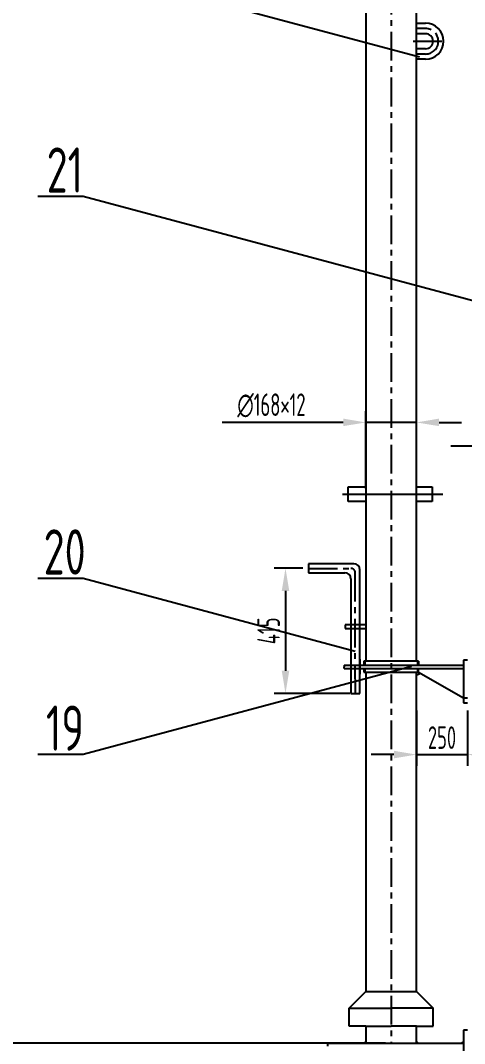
# Model space of a CAD drawing. Header units: millimetres. Extents: x -20118 to 11799, y -1891 to 39516.
# Drawn here: x -20048.7 to -19999.6, y 39301.4 to 39414.6 of the extents above; entities that cross this region are included whole.
import ezdxf

# ---------------------------------------------------------------- set-up
doc = ezdxf.new("R2010")
doc.units = ezdxf.units.MM
doc.linetypes.add('CENTER', pattern=[50.8, 31.75, -6.35, 6.35, -6.35])
for name, color, linetype in [('1', 130, 'Continuous'), ('5', 90, 'Continuous'), ('点划线', 20, 'CENTER')]:
    doc.layers.add(name, color=color, linetype=linetype)
doc.styles.get("Standard").update_dxf_attribs({"font": 'gbenor.shx', "width": 0.7, "bigfont": 'gbcbig.shx'})
doc.styles.add('表格中的文字5', font='gbenor.shx', dxfattribs={"width": 0.8, "height": 5, "bigfont": 'gbcbig.shx'})
doc.dimstyles.new('NBUT接管2', dxfattribs={"dimtxt": 2.5, "dimasz": 2.5, "dimexe": 1.25, "dimexo": 0.625, "dimtad": 1, "dimdec": 1, "dimlfac": 30, "dimtxsty": 'Standard', "dimcen": 2.5, "dimadec": 0, "dimazin": 0, "dimtfac": 1, "dimtdec": 1, "dimtmove": 0, "dimatfit": 3, "dimfxl": 1, "dimarcsym": 0})
doc.dimstyles.new('NUBT', dxfattribs={"dimtxt": 2.5, "dimasz": 2.5, "dimexe": 1.25, "dimexo": 0.625, "dimtad": 1, "dimdec": 0, "dimlfac": 30, "dimtxsty": 'Standard', "dimcen": 2.5, "dimadec": 0, "dimazin": 0, "dimtfac": 1, "dimtdec": 0, "dimtmove": 0, "dimatfit": 3, "dimfxl": 1, "dimarcsym": 0})

# ---------------------------------------------------------------- blocks, each defined once
blk = doc.blocks.new('*D86')
at = {"layer": '1', "color": 0, "lineweight": -2, "transparency": 16777216}
for p, q in [((-19983.64, 39443.14), (-20056.55, 39443.14)), ((-20055.3, 39303.98), (-20055.3, 39440.64)), ((-20008.31, 39301.48), (-20056.55, 39301.48))]:
    blk.add_line(p, q, dxfattribs=at)
at = {"layer": '1', "color": 0, "transparency": 16777216}
for points in [[(-20055.72, 39440.64), (-20054.89, 39440.64), (-20055.3, 39443.14)], [(-20055.72, 39303.98), (-20054.89, 39303.98), (-20055.3, 39301.48)]]:
    blk.add_solid(points, dxfattribs=at)
at = {"layer": 'Defpoints', "color": 0, "transparency": 16777216}
for p in [(-20055.3, 39443.14), (-19983.02, 39443.14), (-20007.69, 39301.48)]:
    blk.add_point(p, dxfattribs=at)
at = {"layer": '1', "color": 0, "transparency": 16777216, "insert": (-20057.18, 39372.31), "char_height": 2.5, "attachment_point": 5, "rotation": 90}
blk.add_mtext('4250', dxfattribs=at)
blk = doc.blocks.new('*D87')
at = {"layer": '1', "color": 0, "lineweight": -2, "transparency": 16777216}
for p, q in [((-20004.89, 39338.28), (-20004.89, 39332.17)), ((-19999.24, 39338.28), (-19999.24, 39332.17)), ((-20007.39, 39333.42), (-20009.89, 39333.42)), ((-20004.89, 39333.42), (-19999.24, 39333.42)), ((-19996.74, 39333.42), (-19994.24, 39333.42))]:
    blk.add_line(p, q, dxfattribs=at)
at = {"layer": '1', "color": 0, "transparency": 16777216}
for points in [[(-20007.39, 39333.84), (-20007.39, 39333), (-20004.89, 39333.42)], [(-19996.74, 39333.84), (-19996.74, 39333), (-19999.24, 39333.42)]]:
    blk.add_solid(points, dxfattribs=at)
at = {"layer": 'Defpoints', "color": 0, "transparency": 16777216}
for p in [(-20004.89, 39338.9), (-19999.24, 39338.9), (-19999.24, 39333.42)]:
    blk.add_point(p, dxfattribs=at)
at = {"layer": '1', "color": 0, "transparency": 16777216, "insert": (-20002.06, 39335.3), "char_height": 2.5, "attachment_point": 5}
blk.add_mtext('250', dxfattribs=at)
blk = doc.blocks.new('*D88')
at = {"layer": '1', "color": 0, "lineweight": -2, "transparency": 16777216}
for p, q in [((-20017.45, 39354.03), (-20020.64, 39354.03)), ((-20019.39, 39351.53), (-20019.39, 39342.69)), ((-20012.28, 39340.19), (-20020.64, 39340.19))]:
    blk.add_line(p, q, dxfattribs=at)
at = {"layer": '1', "color": 0, "transparency": 16777216}
for points in [[(-20019.8, 39351.53), (-20018.97, 39351.53), (-20019.39, 39354.03)], [(-20019.8, 39342.69), (-20018.97, 39342.69), (-20019.39, 39340.19)]]:
    blk.add_solid(points, dxfattribs=at)
at = {"layer": 'Defpoints', "color": 0, "transparency": 16777216}
for p in [(-20016.82, 39354.03), (-20019.39, 39340.19), (-20011.65, 39340.19)]:
    blk.add_point(p, dxfattribs=at)
at = {"layer": '1', "color": 0, "transparency": 16777216, "insert": (-20021.26, 39347.11), "char_height": 2.5, "attachment_point": 5, "rotation": 90}
blk.add_mtext('415', dxfattribs=at)
blk = doc.blocks.new('*D89')
at = {"layer": '1', "color": 0, "lineweight": -2, "transparency": 16777216}
for p, q in [((-20010.49, 39362.86), (-20010.49, 39371.42)), ((-20004.89, 39362.86), (-20004.89, 39371.42)), ((-20012.99, 39370.17), (-20026.39, 39370.17)), ((-20004.89, 39370.17), (-20010.49, 39370.17)), ((-20002.39, 39370.17), (-19999.89, 39370.17))]:
    blk.add_line(p, q, dxfattribs=at)
at = {"layer": '1', "color": 0, "transparency": 16777216}
for points in [[(-20012.99, 39370.59), (-20012.99, 39369.76), (-20010.49, 39370.17)], [(-20002.39, 39370.59), (-20002.39, 39369.76), (-20004.89, 39370.17)]]:
    blk.add_solid(points, dxfattribs=at)
at = {"layer": 'Defpoints', "color": 0, "transparency": 16777216}
for p in [(-20004.89, 39370.17), (-20010.49, 39362.24), (-20004.89, 39362.24)]:
    blk.add_point(p, dxfattribs=at)
at = {"layer": '1', "color": 0, "transparency": 16777216, "insert": (-20020.94, 39372.05), "char_height": 2.5, "attachment_point": 5}
blk.add_mtext('∅168×12', dxfattribs=at)

msp = doc.modelspace()

# ---------------------------------------------------------------- hatches: boundary and pattern name
h = msp.add_hatch(color=1)
h.dxf.hatch_style = 1
h.paths.add_polyline_path([(-20010.4859, 39301.6778), (-20010.4859, 39301.4778), (-20010.6859, 39301.4779)])
h = msp.add_hatch(color=1)
h.dxf.hatch_style = 1
h.paths.add_polyline_path([(-20004.8859, 39301.6778), (-20004.8859, 39301.4778), (-20004.6859, 39301.4779)])
h = msp.add_hatch(color=1)
h.dxf.hatch_style = 1
h.paths.add_polyline_path([(-19999.686, 39301.678), (-19999.886, 39301.478), (-19999.686, 39301.478)])

# ---------------------------------------------------------------- linework, layer by layer
for p, q in [((-20010.4859, 39421.2776), (-20010.4859, 39343.767)), ((-20004.8859, 39343.767), (-20004.8859, 39415.6776)), ((-20004.8859, 39412.3442), (-20004.8859, 39414.3442)), ((-20004.8859, 39414.3442), (-20003.8859, 39414.3442)), ((-20003.8859, 39413.1776), (-20004.8859, 39413.1776)), ((-20003.8859, 39411.5109), (-20004.8859, 39411.5109)), ((-20003.8859, 39410.3442), (-20004.8859, 39410.3442)), ((-20012.4511, 39363.056), (-20010.4859, 39363.056)), ((-20012.4511, 39361.42), (-20012.4511, 39363.056)), ((-20004.8859, 39363.056), (-20003.157, 39363.056)), ((-20003.157, 39363.056), (-20003.157, 39361.42)), ((-20013.0852, 39362.238), (-20001.9734, 39362.238)), ((-20010.4859, 39361.42), (-20012.4511, 39361.42)), ((-20003.157, 39361.42), (-20004.8859, 39361.42)), ((-20016.8216, 39354.5261), (-20016.8216, 39353.5261)), ((-20011.8216, 39354.5261), (-20016.8216, 39354.5261)), ((-20016.8216, 39353.5261), (-20012.8216, 39353.5261)), ((-20011.1549, 39340.1886), (-20011.1549, 39353.8594)), ((-20012.1549, 39352.8594), (-20012.1549, 39340.1886)), ((-20010.4859, 39347.7633), (-20012.7622, 39347.7633)), ((-20012.7622, 39347.7633), (-20012.7622, 39347.3839)), ((-20012.7622, 39347.3839), (-20010.4859, 39347.3839)), ((-20011.1549, 39343.9776), (-20011.1549, 39343.9776)), ((-20011.1549, 39343.9776), (-20011.1549, 39342.3109)), ((-20004.6679, 39343.767), (-20010.704, 39343.767)), ((-20010.704, 39343.767), (-20010.704, 39343.3024)), ((-20010.5859, 39343.767), (-20010.5859, 39343.3024)), ((-20004.8859, 39343.767), (-20004.8859, 39343.9776)), ((-20004.7859, 39343.767), (-20004.7859, 39343.3024)), ((-20004.6679, 39343.767), (-20004.6679, 39343.3024)), ((-19999.686, 39343.8817), (-19999.686, 39339.1466)), ((-19999.2422, 39343.8817), (-19999.686, 39343.8817)), ((-20012.9073, 39343.3023), (-19999.686, 39343.3025)), ((-20012.9073, 39343.3023), (-20012.9073, 39343.1442)), ((-20012.9073, 39342.9359), (-20012.9073, 39343.1442)), ((-20012.9073, 39342.9359), (-19999.686, 39342.9359)), ((-20010.704, 39342.9359), (-20010.704, 39342.5371)), ((-20010.704, 39342.5371), (-20004.6679, 39342.5371)), ((-20010.5859, 39342.9359), (-20010.5859, 39342.5371)), ((-20010.4859, 39342.5371), (-20010.4859, 39307.1927)), ((-20004.8859, 39307.1927), (-20004.8859, 39342.5371)), ((-20004.7859, 39342.9359), (-20004.7859, 39342.5371)), ((-20004.6679, 39342.5371), (-20004.6679, 39342.9359)), ((-20004.6679, 39342.5371), (-19999.686, 39339.7032)), ((-20012.1549, 39340.1886), (-20011.1549, 39340.1886)), ((-19999.686, 39339.7032), (-19999.2422, 39339.7032)), ((-19999.686, 39339.1466), (-19999.2422, 39339.1466)), ((-20012.3193, 39305.3594), (-20010.4859, 39307.1927)), ((-20010.4859, 39307.1927), (-20004.8859, 39307.1927)), ((-20004.8859, 39307.1927), (-20003.0526, 39305.3594)), ((-20012.3193, 39303.3594), (-20012.3193, 39305.3594)), ((-20012.3193, 39305.3594), (-20007.6859, 39305.3594)), ((-20003.0526, 39305.3594), (-20007.6859, 39305.3594)), ((-20003.0526, 39303.3594), (-20003.0526, 39305.3594)), ((-20010.4859, 39303.3594), (-20012.3193, 39303.3594)), ((-20010.4859, 39303.3594), (-20010.4859, 39301.4776)), ((-20010.4859, 39303.3594), (-20007.6859, 39303.3594)), ((-20004.8859, 39303.3594), (-20007.6859, 39303.3594)), ((-20004.8859, 39303.3594), (-20003.0526, 39303.3594)), ((-20004.8859, 39301.4776), (-20004.8859, 39303.3594)), ((-19999.686, 39302.9262), (-19999.686, 39293.4561)), ((-19999.2422, 39302.9262), (-19999.686, 39302.9262)), ((-20014.7505, 39301.4776), (-19999.686, 39301.478)), ((-20014.7505, 39301.4776), (-20014.7505, 39301.1442)), ((-20010.6859, 39301.4778), (-20010.4859, 39301.6778)), ((-20010.4859, 39301.4776), (-20004.8859, 39301.4776)), ((-20004.6859, 39301.4778), (-20004.8859, 39301.6778)), ((-19999.686, 39301.678), (-19999.886, 39301.478))]:
    msp.add_line(p, q)
for centre, radius, start, end in [((-20003.8859, 39412.3442), 2, 270, 90), ((-20003.8859, 39412.3442), 0.8333, 270, 90), ((-20012.8216, 39352.8594), 0.6667, 0, 90), ((-20011.8216, 39353.8594), 0.6667, 0, 90), ((-20004.8859, 39342.7276), 0.4675, 270, 323.276366)]:
    msp.add_arc(centre, radius, start, end)
at = {"layer": '5'}
for p, q in [((-20004.5664, 39410.5735), (-20041.7892, 39420.5473)), ((-20041.7892, 39395.1667), (-20046.7892, 39395.1667)), ((-19988.9287, 39381.0028), (-20041.7892, 39395.1667)), ((-20041.7892, 39352.9102), (-20046.7892, 39352.9102)), ((-20011.655, 39344.8358), (-20041.7892, 39352.9102)), ((-20005.4218, 39343.1656), (-20041.7892, 39333.421)), ((-20041.7892, 39333.421), (-20046.7892, 39333.421))]:
    msp.add_line(p, q, dxfattribs=at)
at = {"layer": '点划线', "ltscale": 0.1}
for p, q in [((-20007.6859, 39418.4776), (-20007.6859, 39301.4776)), ((-20003.8859, 39413.7609), (-20004.8859, 39413.7609)), ((-20005.2539, 39412.3442), (-20001.5518, 39412.3442)), ((-20003.8859, 39410.9276), (-20004.8859, 39410.9276)), ((-20001.0809, 39367.586), (-19942.4546, 39367.586)), ((-20016.8216, 39354.0261), (-20012.1549, 39354.0261)), ((-20011.6549, 39340.1886), (-20011.6552, 39353.5443))]:
    msp.add_line(p, q, dxfattribs=at)
for centre, radius, start in [((-20003.8859, 39412.3442), 1.4167, 270), ((-20012.1549, 39353.5261), 0.5, 357.918398)]:
    msp.add_arc(centre, radius, start, 90, dxfattribs=at)

# ---------------------------------------------------------------- texts
at = {"layer": '5', "char_height": 5, "attachment_point": 1, "style": '表格中的文字5'}
for s, insert in [('\\pi0.95768;21', (-20046.7892, 39400.5941)), ('\\pi0.62303;20', (-20046.7892, 39358.3377)), ('\\pi0.88068;19', (-20046.7892, 39338.8485))]:
    msp.add_mtext_dynamic_manual_height_columns(s, width=5, gutter_width=25, heights=[0], dxfattribs=dict(at, insert=insert))

# ---------------------------------------------------------------- dimensions: what is measured, and where the dimension line sits
at = {"layer": '1'}
for base, p1, p2, picture, middle in [((-20055.3043, 39443.1442), (-20007.6859, 39301.4776), (-19983.0193, 39443.1442), '*D86', (-20057.1793, 39372.3109)), ((-20019.3868, 39340.1886), (-20016.8216, 39354.0261), (-20011.6549, 39340.1886), '*D88', (-20021.2618, 39347.1074))]:
    dim = msp.add_linear_dim(base=base, p1=p1, p2=p2, angle=90, dimstyle='NUBT', dxfattribs=at)
    dim.commit()
    dim.dimension.update_dxf_attribs({"geometry": picture, "text_midpoint": middle})
dim = msp.add_linear_dim(base=(-20004.8859, 39370.1723), p1=(-20010.4859, 39362.238), p2=(-20004.8859, 39362.238), text='<>×12', dimstyle='NBUT接管2', override={"dimpost": '∅<>'}, dxfattribs=at)
dim.commit()
dim.dimension.update_dxf_attribs({"geometry": '*D89', "text_midpoint": (-20020.9376, 39370.1723), "dimtype": 160})
dim = msp.add_linear_dim(base=(-19999.2422, 39333.4203), p1=(-20004.8859, 39338.9047), p2=(-19999.2422, 39338.9047), text='250', dimstyle='NUBT', dxfattribs=at)
dim.commit()
dim.dimension.update_dxf_attribs({"geometry": '*D87', "text_midpoint": (-20002.0641, 39335.2953)})

doc.saveas('drawing.dxf')
